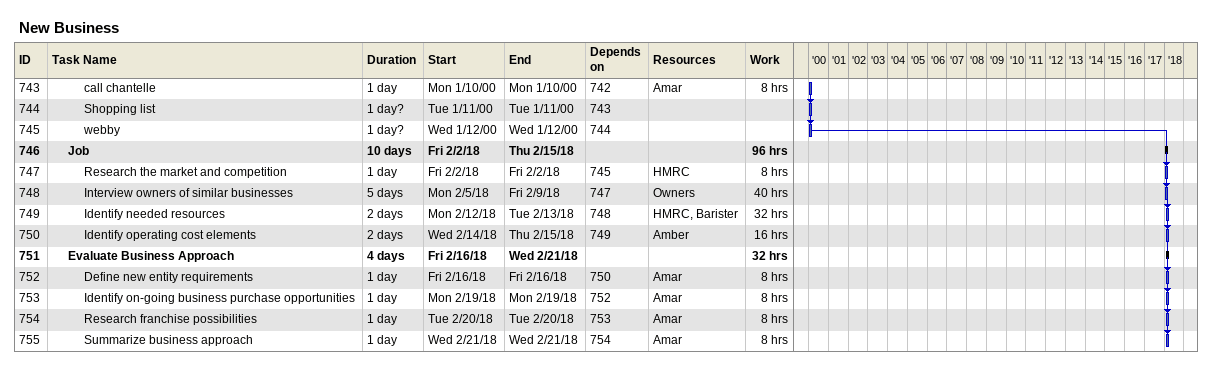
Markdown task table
New Business

| ID | Level | Task | Duration | Start | Finish | Predecessors | Resources | Work (h) |
|---|---|---|---|---|---|---|---|---|
| 743 | 3 | call chantelle | 1d | 2000-01-10 | 2000-01-10 | 742 | Amar | 8 |
| 744 | 3 | Shopping list | 1d? | 2000-01-11 | 2000-01-11 | 743 |  |  |
| 745 | 3 | webby | 1d? | 2000-01-12 | 2000-01-12 | 744 |  |  |
| 746 | 2 | **Job** | 10d | 2018-02-02 | 2018-02-15 |  |  | 96 |
| 747 | 3 | Research the market and competition | 1d | 2018-02-02 | 2018-02-02 | 745 | HMRC | 8 |
| 748 | 3 | Interview owners of similar businesses | 5d | 2018-02-05 | 2018-02-09 | 747 | Owners | 40 |
| 749 | 3 | Identify needed resources | 2d | 2018-02-12 | 2018-02-13 | 748 | HMRC, Barister | 32 |
| 750 | 3 | Identify operating cost elements | 2d | 2018-02-14 | 2018-02-15 | 749 | Amber | 16 |
| 751 | 2 | **Evaluate Business Approach** | 4d | 2018-02-16 | 2018-02-21 |  |  | 32 |
| 752 | 3 | Define new entity requirements | 1d | 2018-02-16 | 2018-02-16 | 750 | Amar | 8 |
| 753 | 3 | Identify on-going business purchase opportunities | 1d | 2018-02-19 | 2018-02-19 | 752 | Amar | 8 |
| 754 | 3 | Research franchise possibilities | 1d | 2018-02-20 | 2018-02-20 | 753 | Amar | 8 |
| 755 | 3 | Summarize business approach | 1d | 2018-02-21 | 2018-02-21 | 754 | Amar | 8 |
